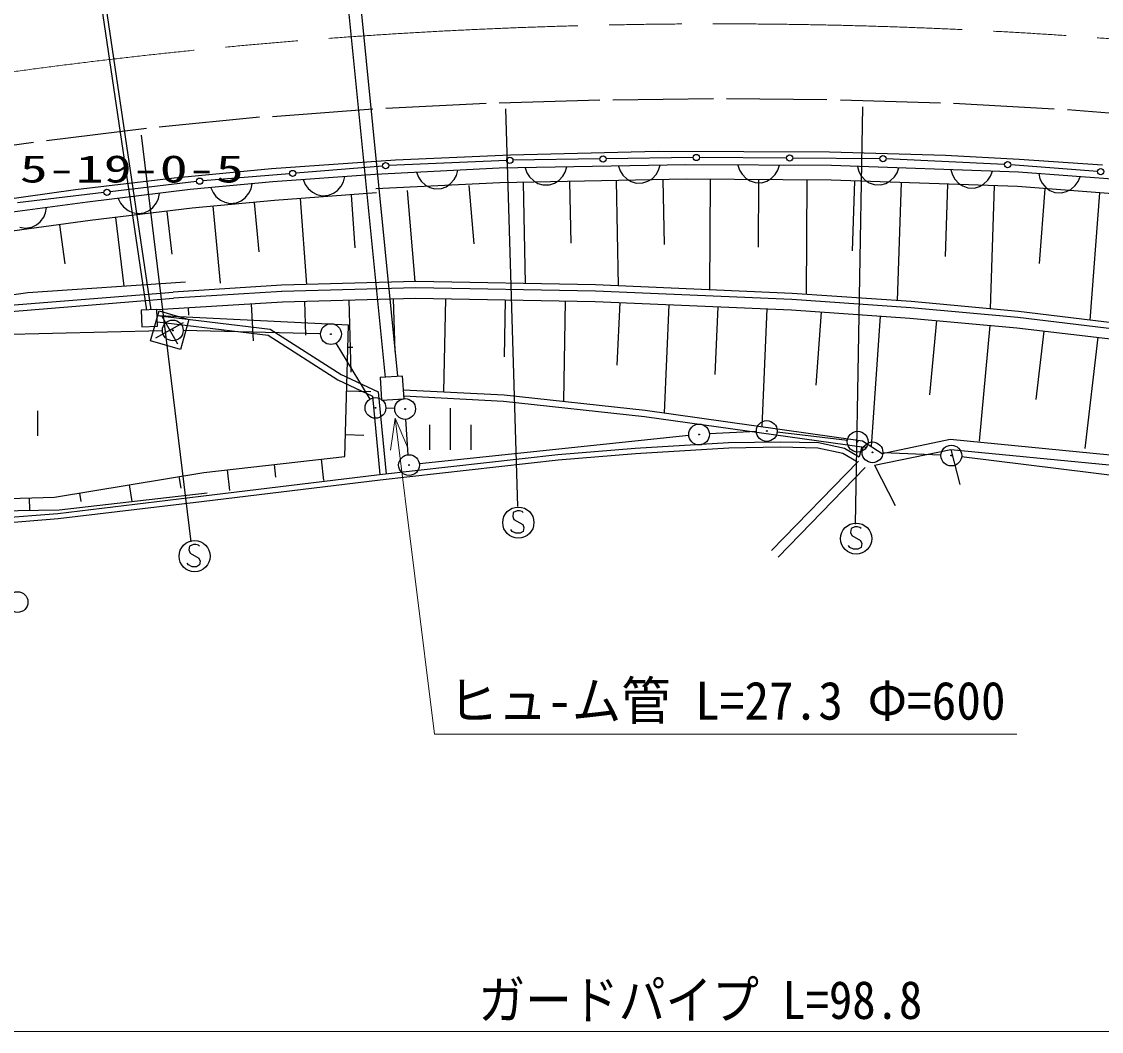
# Model space of a CAD drawing. Units: millimetres, scale not verified. Extents: x 40000 to 680000, y 20000 to 380000.
# Drawn here: x 481765 to 533722, y 246389 to 294980 of the extents above; entities that cross this region are included whole.
import ezdxf
from ezdxf.enums import TextEntityAlignment as Align

# ---------------------------------------------------------------- set-up
doc = ezdxf.new("R2010")
doc.units = ezdxf.units.MM
doc.header["$LTSCALE"] = 1000
doc.linetypes.add('CHAIN', pattern=[18.5, 12, -1.5, 3.5, -1.5])
for name, color, linetype, lineweight in [('M-BGD', 7, 'Continuous', 25), ('M-BGD-EXST', 7, 'Continuous', 25), ('M-BMK', 2, 'CHAIN', 13), ('M-BMK-ROW', 30, 'Continuous', 25), ('M-BMK-SRVR', 3, 'Continuous', 25), ('M-STR-HTXT', 7, 'Continuous', 13), ('M-STR-STRC', 7, 'Continuous', 25)]:
    doc.layers.add(name, color=color, linetype=linetype, lineweight=lineweight)
doc.styles.add('ＭＳ ゴシック', font='')
doc.styles.get('ＭＳ ゴシック').set_extended_font_data('MS Gothic')

msp = doc.modelspace()

# ---------------------------------------------------------------- linework, layer by layer
at = {"layer": 'M-BGD'}
for p, q in [((496542, 305055), (499258, 277859)), ((497139, 305114), (499855, 277918)), ((487792, 281100), (485045, 299692)), ((487993, 281109), (485240, 299735)), ((499762, 288330), (505289, 288572)), ((505289, 288572), (512389, 288748)), ((509596, 288371), (505408, 288307)), ((514084, 288438), (509896, 288375)), ((512389, 288748), (520635, 288710)), ((518571, 288413), (514384, 288439)), ((523058, 288384), (518871, 288411)), ((520635, 288710), (526224, 288557)), ((529059, 288102), (523358, 288375)), ((526224, 288557), (529767, 288368)), ((529767, 288368), (533777, 288083)), ((489109, 287466), (493788, 287910)), ((493788, 287910), (499762, 288330)), ((499130, 288031), (494953, 287686)), ((504751, 287922), (498776, 287630)), ((505108, 288299), (499430, 288050)), ((513733, 288093), (504751, 287922)), ((505996, 287945), (506081, 287707)), ((507921, 287742), (507996, 287984)), ((510488, 288031), (510572, 287793)), ((512412, 287828), (512487, 288069)), ((520733, 288048), (513733, 288093)), ((516233, 288077), (516312, 287836)), ((518151, 287824), (518233, 288064)), ((529726, 287738), (520733, 288048)), ((521982, 288005), (522054, 287762)), ((523893, 287699), (523981, 287936)), ((526479, 287850), (526550, 287607)), ((533538, 287774), (529358, 288083)), ((484356, 286900), (489109, 287466)), ((494654, 287661), (490478, 287315)), ((498776, 287630), (493858, 287266)), ((495320, 287375), (495417, 287141)), ((497252, 287277), (497314, 287522)), ((500764, 287727), (500856, 287492)), ((500856, 287492), (500986, 287298)), ((502394, 287166), (502584, 287376)), ((502584, 287376), (502694, 287581)), ((502694, 287581), (502762, 287825)), ((513737, 287393), (504774, 287222)), ((506081, 287707), (506205, 287509)), ((506205, 287509), (506409, 287313)), ((507411, 287212), (507608, 287336)), ((507608, 287336), (507804, 287540)), ((507804, 287540), (507921, 287742)), ((510376, 287329), (510473, 282262)), ((510572, 287793), (510696, 287595)), ((510696, 287595), (510900, 287399)), ((510900, 287399), (511102, 287283)), ((511902, 287298), (512100, 287422)), ((512100, 287422), (512296, 287626)), ((512296, 287626), (512412, 287828)), ((512617, 287372), (512677, 284248)), ((520719, 287348), (513737, 287393)), ((514901, 287386), (514866, 282073)), ((516312, 287836), (516430, 287636)), ((516430, 287636), (516629, 287434)), ((516629, 287434), (516828, 287313)), ((517228, 287370), (517207, 284132)), ((517628, 287308), (517829, 287427)), ((517829, 287427), (518030, 287625)), ((518030, 287625), (518151, 287824)), ((519555, 287355), (519519, 281856)), ((529688, 287039), (520719, 287348)), ((522054, 287762), (522167, 287558)), ((522167, 287558), (522360, 287351)), ((522360, 287351), (522555, 287224)), ((523559, 287310), (523766, 287503)), ((523766, 287503), (523893, 287699)), ((526550, 287607), (526663, 287403)), ((526663, 287403), (526856, 287196)), ((528056, 287155), (528262, 287348)), ((528262, 287348), (528389, 287544)), ((528389, 287544), (528477, 287781)), ((537626, 287134), (529726, 287738)), ((530704, 287663), (530766, 287418)), ((530766, 287418), (530870, 287209)), ((532600, 287278), (532698, 287511)), ((478438, 286074), (484356, 286900)), ((489880, 286894), (484939, 286295)), ((490179, 287285), (486021, 286788)), ((493858, 287266), (489880, 286894)), ((490873, 286987), (490976, 286756)), ((492707, 286717), (492808, 286927)), ((492808, 286927), (492865, 287173)), ((495417, 287141), (495552, 286951)), ((495552, 286951), (495766, 286766)), ((496772, 286720), (496963, 286854)), ((496963, 286854), (497147, 287069)), ((497147, 287069), (497252, 287277)), ((504774, 287222), (498810, 286931)), ((500325, 286855), (500687, 282468)), ((500986, 287298), (501195, 287108)), ((501195, 287108), (501401, 286997)), ((501401, 286997), (501644, 286929)), ((501644, 286929), (501964, 286945)), ((501964, 286945), (502200, 287036)), ((502200, 287036), (502394, 287166)), ((503291, 287100), (503523, 284289)), ((505895, 287243), (505988, 282372)), ((506409, 287313), (506611, 287197)), ((506611, 287197), (506852, 287122)), ((506852, 287122), (507172, 287128)), ((507172, 287128), (507411, 287212)), ((508136, 287286), (508192, 284313)), ((511102, 287283), (511344, 287207)), ((511344, 287207), (511663, 287214)), ((511663, 287214), (511902, 287298)), ((516828, 287313), (517068, 287232)), ((517068, 287232), (517388, 287229)), ((517388, 287229), (517628, 287308)), ((521840, 287309), (521724, 283949)), ((522555, 287224), (522793, 287136)), ((522793, 287136), (523112, 287125)), ((523112, 287125), (523355, 287197)), ((523355, 287197), (523559, 287310)), ((524082, 287232), (523887, 281555)), ((526324, 287155), (526205, 283681)), ((526856, 287196), (527052, 287070)), ((527052, 287070), (527289, 286981)), ((527289, 286981), (527609, 286970)), ((527609, 286970), (527852, 287042)), ((527852, 287042), (528056, 287155)), ((528567, 287077), (528363, 281160)), ((537563, 286437), (529688, 287039)), ((531000, 286939), (530725, 283337)), ((530870, 287209), (531054, 286995)), ((531054, 286995), (531244, 286860)), ((531244, 286860), (531478, 286762)), ((532042, 286799), (532251, 286903)), ((532251, 286903), (532465, 287087)), ((532465, 287087), (532600, 287278)), ((484939, 286295), (479019, 285496)), ((485723, 286752), (481565, 286256)), ((486417, 286474), (486525, 286246)), ((488256, 286254), (488351, 286467)), ((488351, 286467), (488402, 286715)), ((493942, 286370), (489976, 285999)), ((490976, 286756), (491114, 286568)), ((491114, 286568), (491331, 286387)), ((491331, 286387), (491542, 286286)), ((491542, 286286), (491788, 286229)), ((492107, 286259), (492338, 286361)), ((492338, 286361), (492526, 286499)), ((492526, 286499), (492707, 286717)), ((498842, 286733), (493942, 286370)), ((495167, 286461), (495473, 282326)), ((495766, 286766), (495974, 286661)), ((495974, 286661), (496220, 286599)), ((496220, 286599), (496539, 286623)), ((496539, 286623), (496772, 286720)), ((497617, 286642), (497806, 284093)), ((531478, 286762), (531797, 286737)), ((531797, 286737), (532042, 286799)), ((533626, 286738), (533158, 280619)), ((482831, 285567), (482923, 285781)), ((482923, 285781), (482970, 286029)), ((489976, 285999), (485059, 285403)), ((486525, 286246), (486668, 286061)), ((486668, 286061), (486891, 285887)), ((486891, 285887), (487104, 285792)), ((487104, 285792), (487352, 285741)), ((487352, 285741), (487669, 285780)), ((487669, 285780), (487898, 285888)), ((487898, 285888), (488082, 286031)), ((488082, 286031), (488256, 286254)), ((488747, 285850), (488996, 283791)), ((490968, 286092), (491314, 282395)), ((491788, 286229), (492107, 286259)), ((492951, 286278), (493173, 283906)), ((485059, 285403), (479162, 284607)), ((482477, 285196), (482659, 285342)), ((482659, 285342), (482831, 285567)), ((486288, 285552), (486688, 282253)), ((481684, 285089), (481933, 285042)), ((481933, 285042), (482250, 285084)), ((482250, 285084), (482477, 285196)), ((483585, 285204), (483838, 283326)), ((482071, 281944), (489658, 282452)), ((494266, 282293), (489052, 281965)), ((500729, 282469), (494266, 282293)), ((500730, 282169), (494274, 281993)), ((509387, 282309), (500729, 282469)), ((509378, 282009), (500730, 282169)), ((518842, 281902), (509387, 282309)), ((472098, 280516), (482071, 281944)), ((481213, 281333), (489052, 281965)), ((481241, 281035), (489076, 281666)), ((494285, 281993), (489071, 281666)), ((494316, 281494), (500714, 281670)), ((499648, 281640), (499717, 279100)), ((500714, 281670), (509363, 281509)), ((502155, 281643), (502073, 277167)), ((518829, 281602), (509378, 282009)), ((524573, 281508), (518842, 281902)), ((488270, 281122), (487514, 281087)), ((487514, 281087), (487551, 280288)), ((488270, 281122), (494316, 281494)), ((488307, 280323), (488270, 281122)), ((489782, 281215), (489804, 280859)), ((492804, 281401), (492914, 279621)), ((495382, 281523), (495427, 279889)), ((497515, 281582), (497610, 278103)), ((505038, 281589), (504988, 278847)), ((507921, 281536), (507832, 276708)), ((509363, 281509), (518807, 281103)), ((510543, 281459), (510413, 278446)), ((512904, 281357), (512680, 276153)), ((515265, 281255), (515125, 277996)), ((517627, 281154), (517383, 275493)), ((518807, 281103), (524500, 280712)), ((524549, 281209), (518821, 281603)), ((529700, 280736), (524549, 281209)), ((529732, 281034), (524573, 281508)), ((487964, 279621), (488377, 281063)), ((488284, 280830), (493733, 280177)), ((488377, 281063), (489819, 280651)), ((497501, 280368), (488387, 280818)), ((488521, 280803), (489262, 279468)), ((489819, 280651), (489407, 279208)), ((520231, 281005), (519989, 277492)), ((523077, 280809), (522646, 274540)), ((524500, 280712), (529647, 280239)), ((525787, 280593), (525458, 277014)), ((534882, 280108), (529700, 280736)), ((534919, 280405), (529732, 281034)), ((487551, 280288), (488307, 280323)), ((488224, 279765), (489559, 280506)), ((488298, 280526), (493629, 279888)), ((493733, 280177), (497138, 277998)), ((497316, 274051), (497501, 280368)), ((528360, 280357), (527848, 274784)), ((529647, 280239), (534849, 279640)), ((530947, 280089), (530569, 276803)), ((489407, 279208), (487964, 279621)), ((493629, 279888), (496976, 277745)), ((533548, 279790), (532931, 274432)), ((497470, 279315), (497703, 279308)), ((497104, 278017), (498930, 277158)), ((496976, 277745), (498647, 276959)), ((500099, 277923), (499014, 277855)), ((499014, 277855), (499083, 276757)), ((500168, 276825), (500099, 277923)), ((497409, 277209), (498575, 277175)), ((498647, 276959), (499004, 273180)), ((498930, 277158), (499303, 273208)), ((500140, 277266), (504983, 277017)), ((500159, 276965), (504959, 276718)), ((504983, 277017), (511763, 276282)), ((499083, 276757), (500168, 276825)), ((504959, 276718), (511731, 275983)), ((482538, 276255), (482538, 275055)), ((502386, 276371), (502386, 274371)), ((511731, 275983), (522189, 274515)), ((511773, 276280), (522231, 274812)), ((501386, 275571), (501386, 274371)), ((503386, 275571), (503386, 274371)), ((497347, 275104), (498229, 275078)), ((523168, 274199), (526451, 274880)), ((526451, 274880), (534137, 274130)), ((507566, 274142), (511295, 274447)), ((511295, 274447), (515780, 274721)), ((511310, 274198), (515790, 274472)), ((515780, 274721), (518276, 274763)), ((515790, 274472), (518270, 274513)), ((518270, 274513), (520082, 274470)), ((518276, 274763), (520111, 274719)), ((520082, 274470), (521275, 274211)), ((520111, 274719), (521367, 274447)), ((521367, 274447), (522067, 274039)), ((522189, 274515), (522067, 274039)), ((522231, 274812), (523168, 274199)), ((522803, 273633), (526477, 274395)), ((526477, 274395), (526909, 272708)), ((526477, 274395), (534096, 273652)), ((490527, 273289), (497316, 274051)), ((496185, 273924), (496299, 272901)), ((498986, 273186), (507566, 274142)), ((499014, 272938), (507590, 273893)), ((507590, 273893), (511310, 274198)), ((522028, 273833), (517843, 269527)), ((521275, 274211), (521941, 273823)), ((491659, 273416), (491771, 272421)), ((493922, 273670), (493990, 273065)), ((522351, 273520), (518165, 269213)), ((522803, 273633), (523794, 271701)), ((483356, 272095), (490527, 273289)), ((489332, 273090), (489424, 272537)), ((490389, 272137), (498983, 273186)), ((490420, 271889), (499014, 272938)), ((483577, 271490), (490688, 272306)), ((484551, 272294), (484619, 271886)), ((486942, 272692), (487075, 271891)), ((478452, 271945), (483356, 272095)), ((482130, 272057), (482148, 271468)), ((483507, 271316), (490390, 272137)), ((483532, 271068), (490420, 271889)), ((478663, 271413), (483577, 271490)), ((478669, 270934), (483507, 271316)), ((478688, 270685), (483532, 271068))]:
    msp.add_line(p, q, dxfattribs=at)
for centre in [(505258, 288305), (509746, 288373), (514234, 288440), (518721, 288412), (523208, 288383), (499280, 288044), (529209, 288094), (533687, 287763), (490328, 287303), (494804, 287673), (485872, 286770)]:
    msp.add_circle(centre, 150, dxfattribs=at)
at = {"layer": 'M-BGD-EXST'}
for p, q in [((505043, 290784), (505622, 271647)), ((522220, 290880), (521881, 270799)), ((487521, 289519), (489908, 269952)), ((505426, 271352), (505396, 271172)), ((505606, 271442), (505426, 271352)), ((505726, 271442), (505606, 271442)), ((505846, 271412), (505726, 271442)), ((505906, 271352), (505846, 271412)), ((505396, 271172), (505456, 271022)), ((505456, 271022), (505876, 270782)), ((505876, 270782), (505936, 270632)), ((505366, 270452), (505306, 270542)), ((505546, 270362), (505366, 270452)), ((505756, 270362), (505546, 270362)), ((505906, 270452), (505756, 270362)), ((505936, 270632), (505906, 270452)), ((521679, 270582), (521649, 270402)), ((521649, 270402), (521709, 270252)), ((521859, 270672), (521679, 270582)), ((521709, 270252), (522129, 270012)), ((521979, 270672), (521859, 270672)), ((522099, 270642), (521979, 270672)), ((522159, 270582), (522099, 270642)), ((489850, 269734), (489820, 269554)), ((490030, 269824), (489850, 269734)), ((490150, 269824), (490030, 269824)), ((490270, 269794), (490150, 269824)), ((490330, 269734), (490270, 269794)), ((521619, 269682), (521559, 269772)), ((521799, 269592), (521619, 269682)), ((522159, 269682), (522009, 269592)), ((522129, 270012), (522189, 269862)), ((522189, 269862), (522159, 269682)), ((489820, 269554), (489880, 269404)), ((489880, 269404), (490300, 269164)), ((490300, 269164), (490360, 269014)), ((522009, 269592), (521799, 269592)), ((489790, 268834), (489730, 268924)), ((489970, 268744), (489790, 268834)), ((490180, 268744), (489970, 268744)), ((490330, 268834), (490180, 268744)), ((490360, 269014), (490330, 268834))]:
    msp.add_line(p, q, dxfattribs=at)
for centre in [(505666, 270872), (521919, 270102), (490090, 269254)]:
    msp.add_circle(centre, 750, dxfattribs=at)
at = {"layer": 'M-BMK'}
msp.add_arc((515229, 44872), 250000, 78.81488, 100.70685, dxfattribs=at)
at = {"layer": 'M-BMK-ROW'}
for p, q in [((488540, 280107), (480003, 279886)), ((496151, 279953), (489539, 280108)), ((498535, 276819), (496909, 279513)), ((499718, 276358), (499293, 276373)), ((500372, 274140), (500253, 275842)), ((513866, 275059), (500904, 273694)), ((517121, 275253), (514863, 275137)), ((521497, 274824), (518117, 275220)), ((522301, 274544), (522399, 274473)), ((525999, 274117), (523206, 274231)), ((535115, 273026), (526995, 274035))]:
    msp.add_line(p, q, dxfattribs=at)
for centre, radius in [((489039, 280120), 500), ((489039, 280120), 20), ((496650, 279941), 500), ((496650, 279941), 20), ((498793, 276391), 500), ((498793, 276391), 20), ((500218, 276341), 500), ((500218, 276341), 20), ((514363, 275111), 500), ((517620, 275279), 500), ((514363, 275111), 20), ((517620, 275279), 20), ((521994, 274765), 500), ((521994, 274765), 20), ((522707, 274252), 500), ((526499, 274097), 500), ((500407, 273641), 500), ((522707, 274252), 20), ((526499, 274097), 20), ((500407, 273641), 20), ((481570, 267048), 500)]:
    msp.add_circle(centre, radius, dxfattribs=at)
at = {"layer": 'M-STR-HTXT'}
for p, q in [((499508, 274362), (499739, 275902)), ((499739, 275902), (500342, 274466)), ((499739, 275902), (501640, 260692)), ((501640, 260692), (529657, 260692)), ((468126, 246389), (558309, 246389))]:
    msp.add_line(p, q, dxfattribs=at)
at = {"layer": 'M-STR-STRC'}
for p, q in [((504125, 291033), (499286, 290801)), ((509586, 291196), (504749, 291053)), ((515054, 291264), (510215, 291204)), ((520518, 291220), (515683, 291261)), ((525987, 291062), (521162, 291207)), ((531454, 290769), (526613, 291041)), ((498668, 290764), (493836, 290403)), ((536922, 290353), (532087, 290740)), ((493212, 290377), (488389, 289896)), ((487777, 289835), (482958, 289238)), ((482346, 289164), (477554, 288488))]:
    msp.add_line(p, q, dxfattribs=at)

# ---------------------------------------------------------------- texts
at = {"layer": 'M-BMK-SRVR', "style": 'ＭＳ ゴシック', "width": 1.5}
msp.add_text('5-19-0-5', height=1320, dxfattribs=at).set_placement((481677, 286840), align=Align.BOTTOM_LEFT)
at = {"layer": 'M-STR-HTXT', "style": 'ＭＳ ゴシック'}
for s, width, p in [('ヒュ-ム管 L=27.3 Φ=600', 0.95, (502307, 260840)), ('ガードパイプ L=98.8', 0.9, (503745, 246438))]:
    msp.add_text(s, height=1833, dxfattribs=dict(at, width=width)).set_placement(p, align=Align.BOTTOM_LEFT)

doc.saveas('drawing.dxf')
